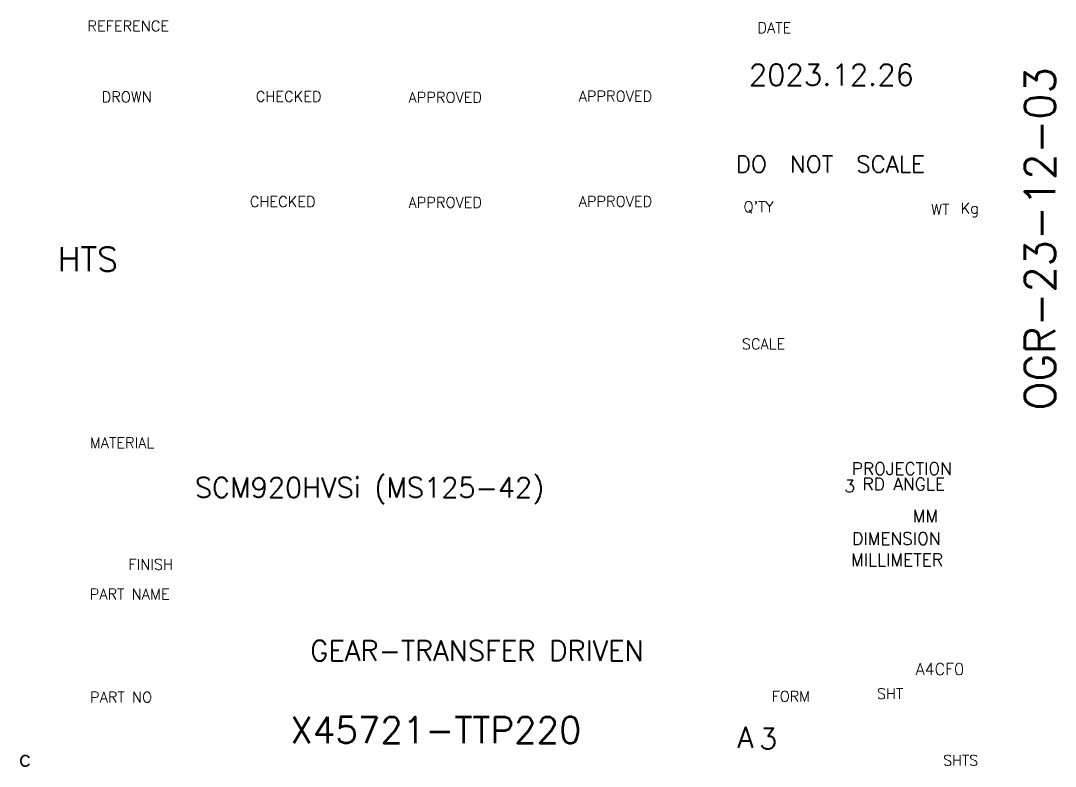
# Model space of a CAD drawing. Extents: x 3807 to 5911, y -3458 to 20.
# Drawn here: x 5117.9 to 5245.7, y -1368.6 to -1276.5 of the extents above; entities that cross this region are included whole.
import ezdxf
from ezdxf.enums import TextEntityAlignment as Align

# ---------------------------------------------------------------- set-up
doc = ezdxf.new("R2010")
doc.units = 0
doc.header["$MEASUREMENT"] = 0
doc.layers.get('0').update_dxf_attribs({"linetype": 'CONTINUOUS'})
doc.layers.add('치수', color=4, linetype='CONTINUOUS')
doc.styles.add('HDM', font='SIMPLEX', dxfattribs={"bigfont": 'HDM'})
doc.styles.add('HSG', font='SIMPLEX', dxfattribs={"bigfont": 'HSG2'})

msp = doc.modelspace()

# ---------------------------------------------------------------- texts
at = {"color": 131}
for s, height, style, p in [('REFERENCE', 1.3149, 'HDM', (5131.1753, -1277.1507)), ('DATE', 1.3149, 'HDM', (5210.9591, -1277.3587)), ('2023.12.26', 2.64256, 'HSG', (5218.0059, -1283.1937)), ('DROWN', 1.3149, 'HDM', (5130.9928, -1285.9073)), ('CHECKED', 1.3149, 'HDM', (5150.9863, -1285.8589)), ('APPROVED', 1.3149, 'HDM', (5191.334, -1285.8257)), ('APPROVED', 1.3149, 'HDM', (5170.3272, -1285.9612)), ('DO  NOT  SCALE', 2.077597, 'HSG', (5217.8745, -1294.2169)), ('CHECKED', 1.3149, 'HDM', (5150.2529, -1298.8439)), ('APPROVED', 1.3149, 'HDM', (5170.3272, -1298.9462)), ('APPROVED', 1.3149, 'HDM', (5191.334, -1298.8107)), ("Q'TY", 1.3149, 'HDM', (5209.0187, -1299.5426)), ('WT', 1.3149, 'HDM', (5231.4492, -1299.8028)), ('Kg', 1.3149, 'HDM', (5235.0866, -1299.8693)), ('SCALE', 1.3149, 'HDM', (5209.6249, -1316.4221)), ('MATERIAL', 1.3149, 'HDM', (5130.407, -1328.6353)), ('PROJECTION', 1.53405, 'HDM', (5226.6987, -1331.8306)), ('3', 1.5582, 'HDM', (5220.2706, -1333.9702)), ('RD ANGLE', 1.53405, 'HDM', (5226.9439, -1333.7333)), ('MM', 1.53405, 'HDM', (5229.6057, -1337.6694)), ('DIMENSION', 1.53405, 'HDM', (5226.023, -1340.4621)), ('MILLIMETER', 1.53405, 'HDM', (5226.1017, -1343.0943)), ('FINISH', 1.3149, 'HDM', (5133.9478, -1343.6565)), ('PART NAME', 1.3149, 'HDM', (5131.3498, -1347.3283)), ('GEAR-TRANSFER DRIVEN', 2.495372, 'HDM', (5174.2259, -1354.3046)), ('A4CF0', 1.44064, 'HDM', (5231.3888, -1356.5847)), ('FORM', 1.2985, 'HDM', (5212.9968, -1359.9435)), ('SHT', 1.2985, 'HDM', (5225.2507, -1359.6168)), ('PART NO', 1.3149, 'HDM', (5130.2964, -1360.0557)), ('X45721-TTP220', 3.238014, 'HSG', (5169.1734, -1364.1185)), ('A', 2.597, 'HDM', (5207.3851, -1365.0253)), ('3', 2.597, 'HDM', (5210.2084, -1365.1968))]:
    msp.add_text(s, height=height, dxfattribs=dict(at, style=style)).set_placement(p, align=Align.MIDDLE)
for s, height, style, p in [('HTS', 2.99445, 'HDM', (5122.4585, -1307.4509)), ('SCM920HVSi (MS125-42)', 2.473386, 'HSG', (5139.3991, -1335.402)), ('c', 2.0236, 'HDM', (5117.6339, -1368.5972))]:
    msp.add_text(s, height=height, dxfattribs=dict(at, style=style)).set_placement(p)
at = {"layer": '치수', "color": 131, "ltscale": 0.05, "style": 'HSG'}
msp.add_text('OGR-23-12-03', height=3.775083, rotation=90, dxfattribs=at).set_placement((5243.769, -1303.4344), align=Align.MIDDLE)
at = {"layer": '치수', "color": 131, "ltscale": 0.05, "style": 'HDM'}
msp.add_text('SHTS', height=1.2985, dxfattribs=at).set_placement((5233.9684, -1367.854), align=Align.MIDDLE)

doc.saveas('drawing.dxf')
